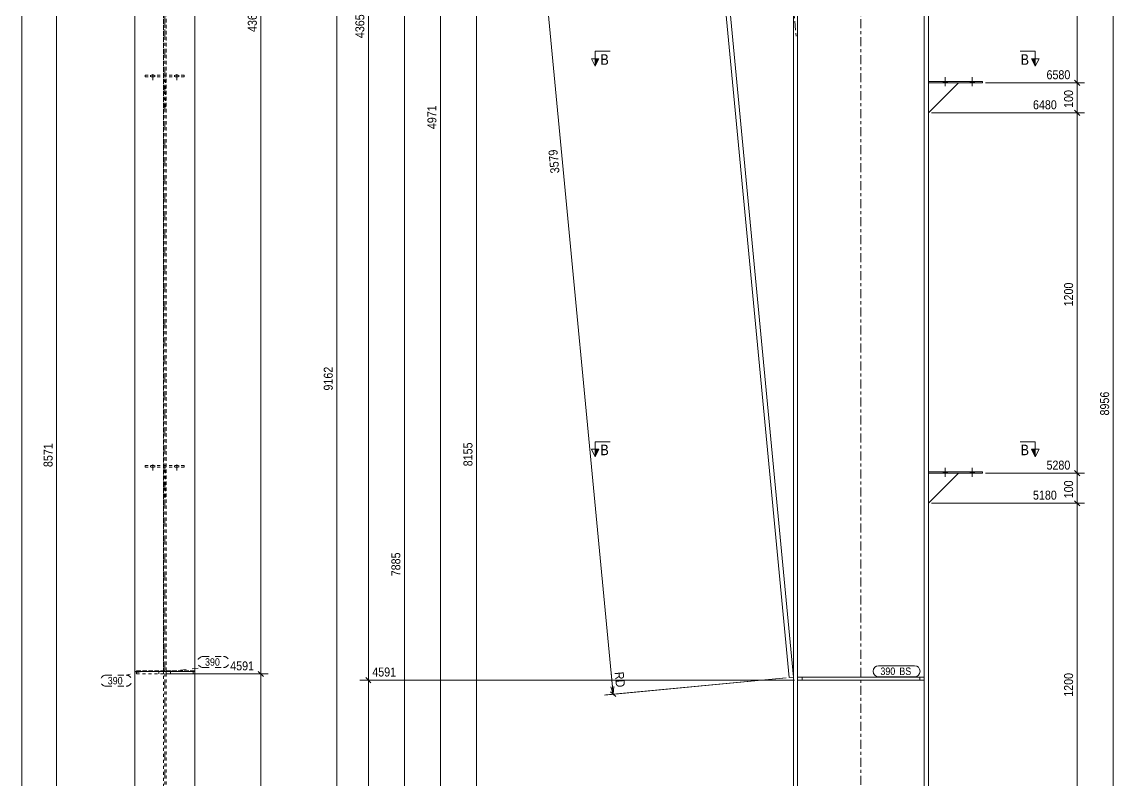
# Model space of a CAD drawing. Header units: millimetres. Extents: x 2 to 579, y 1 to 825.
# Drawn here: x 5 to 368.4, y 304.3 to 556.9 of the extents above; entities that cross this region are included whole.
import ezdxf

# ---------------------------------------------------------------- set-up
doc = ezdxf.new("R2010")
doc.units = ezdxf.units.MM
for name, pattern in [('XKITLINE00', [0]), ('XKITLINE01', [4, 1, -1, 1, -1]), ('XKITLINE02', [4, 2, -2]), ('XKITLINE03', [6, 3, -1, 1, -1])]:
    doc.linetypes.add(name, pattern=pattern)
for name, color, linetype, lineweight in [('Bolt', 3, 'Continuous', 0), ('Dimensions', 7, 'Continuous', 0), ('DrawingSheet', 5, 'Continuous', 0), ('Part', 2, 'Continuous', 0), ('PartMark', 7, 'Continuous', 0), ('Section', 6, 'Continuous', 0)]:
    doc.layers.add(name, color=color, linetype=linetype, lineweight=lineweight)
doc.styles.add('ARIAL', font='ARIAL.TTF')

# ---------------------------------------------------------------- blocks, each defined once
blk = doc.blocks.new('*A14')
at = {"layer": 'Bolt'}
for points in [[(313.2, 407.07), (313.2, 406.57), (311.8, 406.57), (311.8, 407.07)], [(313.2, 407.07), (313.2, 406.57), (311.8, 406.57), (311.8, 407.07)], [(322.2, 407.07), (322.2, 406.57), (320.8, 406.57), (320.8, 407.07)], [(322.2, 407.07), (322.2, 406.57), (320.8, 406.57), (320.8, 407.07)]]:
    blk.add_hatch(color=3, dxfattribs=at).paths.add_polyline_path(points, flags=17)
at = {"layer": 'Bolt', "color": 3, "linetype": 'XKITLINE00', "lineweight": 0}
for p, q in [((311.8, 406.57), (311.8, 407.07)), ((311.8, 406.57), (311.8, 407.07)), ((312.5, 405.41), (312.5, 408.41)), ((312.5, 405.41), (312.5, 408.41)), ((313.2, 406.57), (313.2, 407.07)), ((313.2, 406.57), (313.2, 407.07)), ((320.8, 406.57), (320.8, 407.07)), ((320.8, 406.57), (320.8, 407.07)), ((321.5, 405.41), (321.5, 408.41)), ((321.5, 405.41), (321.5, 408.41)), ((322.2, 406.57), (322.2, 407.07)), ((322.2, 406.57), (322.2, 407.07))]:
    blk.add_line(p, q, dxfattribs=at)
blk = doc.blocks.new('*A15')
at = {"layer": 'Bolt'}
for points in [[(313.2, 537.07), (313.2, 536.57), (311.8, 536.57), (311.8, 537.07)], [(313.2, 537.07), (313.2, 536.57), (311.8, 536.57), (311.8, 537.07)], [(322.2, 537.07), (322.2, 536.57), (320.8, 536.57), (320.8, 537.07)], [(322.2, 537.07), (322.2, 536.57), (320.8, 536.57), (320.8, 537.07)]]:
    blk.add_hatch(color=3, dxfattribs=at).paths.add_polyline_path(points, flags=17)
at = {"layer": 'Bolt', "color": 3, "linetype": 'XKITLINE00', "lineweight": 0}
for p, q in [((312.5, 535.41), (312.5, 538.41)), ((312.5, 535.41), (312.5, 538.41)), ((321.5, 535.41), (321.5, 538.41)), ((321.5, 535.41), (321.5, 538.41)), ((311.8, 536.57), (311.8, 537.07)), ((311.8, 536.57), (311.8, 537.07)), ((313.2, 536.57), (313.2, 537.07)), ((313.2, 536.57), (313.2, 537.07)), ((320.8, 536.57), (320.8, 537.07)), ((320.8, 536.57), (320.8, 537.07)), ((322.2, 536.57), (322.2, 537.07)), ((322.2, 536.57), (322.2, 537.07))]:
    blk.add_line(p, q, dxfattribs=at)
blk = doc.blocks.new('*A23')
at = {"layer": 'Part', "color": 2, "linetype": 'XKITLINE00', "lineweight": 0}
for p, q in [((306.9, 188.81), (306.9, 774.15)), ((305.5, 188.81), (305.5, 773.04)), ((261.9, 738.67), (261.9, 188.81)), ((263.3, 739.78), (263.3, 188.81))]:
    blk.add_line(p, q, dxfattribs=at)
at = {"layer": 'Part', "color": 7, "linetype": 'XKITLINE03', "lineweight": 0}
blk.add_line((284.4, 188.81), (284.4, 766.41), dxfattribs=at)
blk = doc.blocks.new('*A24')
at = {"layer": 'Part', "color": 7, "linetype": 'XKITLINE01', "lineweight": 0}
for p, q in [((305.5, 338.67), (263.3, 338.67)), ((263.3, 338.67), (263.3, 337.67)), ((264.8, 337.67), (264.8, 338.67)), ((304, 337.67), (304, 338.67)), ((305.5, 337.67), (305.5, 338.67)), ((305.5, 337.67), (263.3, 337.67))]:
    blk.add_line(p, q, dxfattribs=at)
blk = doc.blocks.new('*A25')
at = {"layer": 'Part', "color": 2, "linetype": 'XKITLINE00', "lineweight": 0}
for p, q in [((305.5, 338.67), (263.3, 338.67)), ((263.3, 337.67), (305.5, 337.67))]:
    blk.add_line(p, q, dxfattribs=at)
at = {"layer": 'Part', "color": 7, "linetype": 'XKITLINE01', "lineweight": 0}
for p, q in [((263.3, 338.67), (263.3, 337.67)), ((264.8, 337.67), (264.8, 338.67)), ((304, 337.67), (304, 338.67)), ((305.5, 338.67), (305.5, 337.67))]:
    blk.add_line(p, q, dxfattribs=at)
blk = doc.blocks.new('*A26')
at = {"layer": 'Part', "color": 7, "linetype": 'XKITLINE01', "lineweight": 0}
for p, q in [((225.25, 709.78), (260.74, 737.76)), ((226.56, 710.81), (260.73, 737.77)), ((260.74, 737.76), (260.73, 737.77)), ((260.73, 737.77), (260.75, 737.76)), ((261.9, 338.67), (261.9, 737.2))]:
    blk.add_line(p, q, dxfattribs=at)
at = {"layer": 'Part', "color": 2, "linetype": 'XKITLINE00', "lineweight": 0}
for p, q in [((261.9, 737.2), (260.74, 737.76)), ((260.75, 737.76), (261.9, 737.2)), ((260.51, 338.54), (225.25, 709.78)), ((226.56, 710.81), (261.9, 338.67)), ((261.9, 338.67), (260.51, 338.54))]:
    blk.add_line(p, q, dxfattribs=at)
at = {"layer": 'Part', "color": 7, "linetype": 'XKITLINE03', "lineweight": 0}
blk.add_line((245.33, 736.31), (262.85, 551.91), dxfattribs=at)
blk = doc.blocks.new('*A33')
at = {"layer": 'Part', "color": 2, "linetype": 'XKITLINE00', "lineweight": 0}
blk.add_line((306.9, 396.57), (316.9, 406.57), dxfattribs=at)
at = {"layer": 'Part', "color": 7, "linetype": 'XKITLINE01', "lineweight": 0}
for p, q in [((306.9, 406.57), (306.9, 396.57)), ((316.9, 406.57), (306.9, 406.57))]:
    blk.add_line(p, q, dxfattribs=at)
blk = doc.blocks.new('*A34')
at = {"layer": 'Part', "color": 2, "linetype": 'XKITLINE00', "lineweight": 0}
for p, q in [((306.9, 407.07), (324.9, 407.07)), ((324.9, 407.07), (324.9, 406.57)), ((324.9, 406.57), (306.9, 406.57))]:
    blk.add_line(p, q, dxfattribs=at)
at = {"layer": 'Part', "color": 7, "linetype": 'XKITLINE01', "lineweight": 0}
blk.add_line((306.9, 406.57), (306.9, 407.07), dxfattribs=at)
blk = doc.blocks.new('*A35')
at = {"layer": 'Part', "color": 2, "linetype": 'XKITLINE00', "lineweight": 0}
for p, q in [((306.9, 537.07), (324.9, 537.07)), ((324.9, 536.57), (306.9, 536.57)), ((324.9, 537.07), (324.9, 536.57))]:
    blk.add_line(p, q, dxfattribs=at)
at = {"layer": 'Part', "color": 7, "linetype": 'XKITLINE01', "lineweight": 0}
blk.add_line((306.9, 536.57), (306.9, 537.07), dxfattribs=at)
blk = doc.blocks.new('*A36')
at = {"layer": 'Part', "color": 2, "linetype": 'XKITLINE00', "lineweight": 0}
blk.add_line((306.9, 526.57), (316.9, 536.57), dxfattribs=at)
at = {"layer": 'Part', "color": 7, "linetype": 'XKITLINE01', "lineweight": 0}
for p, q in [((306.9, 536.57), (306.9, 526.57)), ((316.9, 536.57), (306.9, 536.57))]:
    blk.add_line(p, q, dxfattribs=at)
blk = doc.blocks.new('*A51')
at = {"layer": 'Bolt', "color": 3, "linetype": 'XKITLINE02', "lineweight": 0}
for p, q in [((47.89, 408.62), (47.89, 409.12)), ((47.89, 408.62), (47.89, 409.12)), ((48.59, 407.46), (48.59, 410.46)), ((48.59, 407.46), (48.59, 410.46)), ((49.29, 408.62), (49.29, 409.12)), ((49.29, 408.62), (49.29, 409.12)), ((55.89, 408.62), (55.89, 409.12)), ((55.89, 408.62), (55.89, 409.12)), ((56.59, 407.46), (56.59, 410.46)), ((56.59, 407.46), (56.59, 410.46)), ((57.29, 408.62), (57.29, 409.12)), ((57.29, 408.62), (57.29, 409.12))]:
    blk.add_line(p, q, dxfattribs=at)
blk = doc.blocks.new('*A52')
at = {"layer": 'Bolt', "color": 3, "linetype": 'XKITLINE02', "lineweight": 0}
for p, q in [((47.89, 538.62), (47.89, 539.12)), ((47.89, 538.62), (47.89, 539.12)), ((48.59, 537.46), (48.59, 540.46)), ((48.59, 537.46), (48.59, 540.46)), ((49.29, 538.62), (49.29, 539.12)), ((49.29, 538.62), (49.29, 539.12)), ((55.89, 538.62), (55.89, 539.12)), ((55.89, 538.62), (55.89, 539.12)), ((56.59, 537.46), (56.59, 540.46)), ((56.59, 537.46), (56.59, 540.46)), ((57.29, 538.62), (57.29, 539.12)), ((57.29, 538.62), (57.29, 539.12))]:
    blk.add_line(p, q, dxfattribs=at)
blk = doc.blocks.new('*A60')
at = {"layer": 'Part', "color": 7, "linetype": 'XKITLINE01', "lineweight": 0}
for p, q in [((42.59, 776.2), (42.59, 340.59)), ((52.14, 775.09), (52.14, 190.86)), ((53.04, 190.86), (53.04, 775.09)), ((62.59, 340.59), (62.59, 776.2))]:
    blk.add_line(p, q, dxfattribs=at)
at = {"layer": 'Part', "color": 7, "linetype": 'XKITLINE03', "lineweight": 0}
blk.add_line((52.59, 190.86), (52.59, 768.46), dxfattribs=at)
at = {"layer": 'Part', "color": 2, "linetype": 'XKITLINE00', "lineweight": 0}
for p, q in [((42.59, 190.86), (42.59, 340.59)), ((62.59, 340.59), (62.59, 190.86))]:
    blk.add_line(p, q, dxfattribs=at)
blk = doc.blocks.new('*A61')
at = {"layer": 'Part', "color": 7, "linetype": 'XKITLINE01', "lineweight": 0}
for p, q in [((52.14, 340.72), (43.14, 340.72)), ((43.14, 340.72), (43.14, 339.72)), ((43.14, 339.72), (52.14, 339.72)), ((50.64, 340.72), (50.64, 339.72)), ((52.14, 339.72), (52.14, 340.72))]:
    blk.add_line(p, q, dxfattribs=at)
blk = doc.blocks.new('*A62')
at = {"layer": 'Part', "color": 7, "linetype": 'XKITLINE01', "lineweight": 0}
for p, q in [((62.04, 340.72), (53.04, 340.72)), ((53.04, 340.72), (53.04, 339.72)), ((53.04, 339.72), (62.04, 339.72)), ((54.54, 340.72), (54.54, 339.72)), ((62.04, 339.72), (62.04, 340.72))]:
    blk.add_line(p, q, dxfattribs=at)
blk = doc.blocks.new('*A63')
at = {"layer": 'Part', "color": 7, "linetype": 'XKITLINE01', "lineweight": 0}
for p, q in [((53.04, 739.81), (52.14, 739.82)), ((52.14, 739.82), (52.14, 340.72)), ((52.14, 739.25), (53.04, 739.25)), ((53.04, 340.72), (53.04, 739.81)), ((52.14, 712.86), (42.59, 712.86)), ((42.59, 712.86), (42.59, 701.55)), ((62.59, 712.86), (53.04, 712.86)), ((62.59, 701.55), (62.59, 712.86)), ((42.59, 711.83), (62.59, 711.83)), ((62.59, 340.72), (42.59, 340.72))]:
    blk.add_line(p, q, dxfattribs=at)
at = {"layer": 'Part', "color": 7, "linetype": 'XKITLINE03', "lineweight": 0}
blk.add_line((52.59, 738.36), (52.59, 553.96), dxfattribs=at)
at = {"layer": 'Part', "color": 2, "linetype": 'XKITLINE00', "lineweight": 0}
for p, q in [((42.59, 340.59), (42.59, 701.55)), ((62.59, 340.59), (62.59, 701.55)), ((62.59, 340.59), (42.59, 340.59))]:
    blk.add_line(p, q, dxfattribs=at)
blk = doc.blocks.new('*A70')
at = {"layer": 'Part', "color": 7, "linetype": 'XKITLINE01', "lineweight": 0}
for p, q in [((52.84, 408.62), (52.34, 408.62)), ((52.34, 398.62), (52.34, 408.62)), ((52.84, 408.62), (52.34, 408.62)), ((52.84, 398.62), (52.84, 408.62)), ((52.84, 398.62), (52.34, 398.62))]:
    blk.add_line(p, q, dxfattribs=at)
blk = doc.blocks.new('*A71')
at = {"layer": 'Part', "color": 7, "linetype": 'XKITLINE01', "lineweight": 0}
for p, q in [((46.09, 409.12), (46.09, 408.62)), ((46.09, 409.12), (59.09, 409.12)), ((46.09, 408.62), (59.09, 408.62)), ((59.09, 409.12), (59.09, 408.62))]:
    blk.add_line(p, q, dxfattribs=at)
blk = doc.blocks.new('*A72')
at = {"layer": 'Part', "color": 7, "linetype": 'XKITLINE01', "lineweight": 0}
for p, q in [((46.09, 539.12), (46.09, 538.62)), ((46.09, 539.12), (59.09, 539.12)), ((46.09, 538.62), (59.09, 538.62)), ((59.09, 539.12), (59.09, 538.62))]:
    blk.add_line(p, q, dxfattribs=at)
blk = doc.blocks.new('*A73')
at = {"layer": 'Part', "color": 7, "linetype": 'XKITLINE01', "lineweight": 0}
for p, q in [((52.84, 538.62), (52.34, 538.62)), ((52.34, 528.62), (52.34, 538.62)), ((52.84, 538.62), (52.34, 538.62)), ((52.84, 528.62), (52.84, 538.62)), ((52.84, 528.62), (52.34, 528.62))]:
    blk.add_line(p, q, dxfattribs=at)
blk = doc.blocks.new('*A120')
at = {"layer": 'DrawingSheet', "color": 5, "linetype": 'XKITLINE00', "lineweight": 0}
blk.add_line((5, 825), (5, 5), dxfattribs=at)
blk = doc.blocks.new('*A128')
at = {"layer": 'Dimensions', "color": 7, "linetype": 'XKITLINE00', "lineweight": 0}
blk.add_line((109.89, 84.32), (109.89, 792.78), dxfattribs=at)
at = {"layer": 'Dimensions', "color": 3, "style": 'ARIAL', "width": 0.85}
blk.add_text('9162', height=3, rotation=90.0002, dxfattribs=at).set_placement((108.54, 434.1))
blk = doc.blocks.new('*A135')
at = {"layer": 'PartMark', "color": 7, "linetype": 'XKITLINE00', "lineweight": 0}
for p, q in [((290.29, 342.47), (302.25, 342.47)), ((290.29, 338.77), (302.25, 338.77))]:
    blk.add_line(p, q, dxfattribs=at)
for centre, start, end in [((290.29, 340.62), 90, 270), ((302.25, 340.62), 270, 90)]:
    blk.add_arc(centre, 1.85, start, end, dxfattribs=at)
at = {"layer": 'PartMark', "color": 3, "style": 'ARIAL', "width": 0.85}
for s, p in [('390', (290.89, 339.37)), ('BS', (297.2, 339.37))]:
    blk.add_text(s, height=2.5, dxfattribs=at).set_placement(p)
blk = doc.blocks.new('*A137')
at = {"layer": 'Section'}
for points in [[(197.16, 414.57), (195.91, 412.07), (195.91, 414.57)], [(342.47, 414.57), (342.47, 412.07), (341.22, 414.57)]]:
    blk.add_hatch(color=3, dxfattribs=at).paths.add_polyline_path(points, flags=17)
at = {"layer": 'Section', "color": 3, "linetype": 'XKITLINE00', "lineweight": 0}
for p, q in [((195.91, 412.07), (194.66, 414.57)), ((197.16, 414.57), (194.66, 414.57)), ((195.91, 412.07), (197.16, 414.57)), ((341.22, 414.57), (343.72, 414.57)), ((342.47, 412.07), (341.22, 414.57)), ((343.72, 414.57), (342.47, 412.07))]:
    blk.add_line(p, q, dxfattribs=at)
at = {"layer": 'Section', "color": 1, "linetype": 'XKITLINE00', "lineweight": 0}
for p, q in [((195.91, 417.07), (200.91, 417.07)), ((195.91, 417.07), (195.91, 412.07)), ((342.47, 417.07), (337.47, 417.07)), ((342.47, 417.07), (342.47, 412.07))]:
    blk.add_line(p, q, dxfattribs=at)
at = {"layer": 'Section', "color": 7, "style": 'ARIAL', "width": 0.85}
for p in [(197.66, 412.57), (337.6, 412.57)]:
    blk.add_text('B', height=3.5, dxfattribs=at).set_placement(p)
blk = doc.blocks.new('*A142')
at = {"layer": 'Section'}
for points in [[(197.16, 544.57), (195.91, 542.07), (195.91, 544.57)], [(342.47, 544.57), (342.47, 542.07), (341.22, 544.57)]]:
    blk.add_hatch(color=3, dxfattribs=at).paths.add_polyline_path(points, flags=17)
at = {"layer": 'Section', "color": 1, "linetype": 'XKITLINE00', "lineweight": 0}
for p, q in [((195.91, 547.07), (200.91, 547.07)), ((195.91, 547.07), (195.91, 542.07)), ((342.47, 547.07), (337.47, 547.07)), ((342.47, 547.07), (342.47, 542.07))]:
    blk.add_line(p, q, dxfattribs=at)
at = {"layer": 'Section', "color": 3, "linetype": 'XKITLINE00', "lineweight": 0}
for p, q in [((195.91, 542.07), (194.66, 544.57)), ((197.16, 544.57), (194.66, 544.57)), ((195.91, 542.07), (197.16, 544.57)), ((341.22, 544.57), (343.72, 544.57)), ((342.47, 542.07), (341.22, 544.57)), ((343.72, 544.57), (342.47, 542.07))]:
    blk.add_line(p, q, dxfattribs=at)
at = {"layer": 'Section', "color": 7, "style": 'ARIAL', "width": 0.85}
for p in [(197.66, 542.57), (337.6, 542.57)]:
    blk.add_text('B', height=3.5, dxfattribs=at).set_placement(p)
blk = doc.blocks.new('*A153')
at = {"layer": 'Dimensions', "color": 7, "linetype": 'XKITLINE00', "lineweight": 0}
blk.add_line((368.4, 86.32), (368.4, 774.15), dxfattribs=at)
at = {"layer": 'Dimensions', "color": 3, "style": 'ARIAL', "width": 0.85}
blk.add_text('8956', height=3, rotation=90.0002, dxfattribs=at).set_placement((367.05, 425.79))
blk = doc.blocks.new('*A155')
at = {"layer": 'Dimensions', "color": 7, "linetype": 'XKITLINE00', "lineweight": 0}
for p, q in [((119.55, 338.52), (121.25, 336.82)), ((262.3, 337.67), (117.55, 337.67)), ((120.4, 86.32), (120.4, 337.67)), ((260.9, 86.32), (117.55, 86.32)), ((119.55, 87.17), (121.25, 85.48))]:
    blk.add_line(p, q, dxfattribs=at)
at = {"layer": 'Dimensions', "color": 3}
for p in [(120.4, 337.67), (120.4, 86.32)]:
    blk.add_point(p, dxfattribs=at)
at = {"layer": 'Dimensions', "color": 3, "style": 'ARIAL', "width": 0.85}
blk.add_text('4591', height=3, dxfattribs=at).set_placement((121.7, 338.87))
blk.add_text('4591', height=3, rotation=90.0002, dxfattribs=at).set_placement((119.05, 207.55))
blk = doc.blocks.new('*A156')
at = {"layer": 'Dimensions', "color": 7, "linetype": 'XKITLINE00', "lineweight": 0}
for p, q in [((305.9, 774.15), (117.55, 774.15)), ((119.55, 775), (121.25, 773.3)), ((120.4, 337.67), (120.4, 774.15)), ((119.55, 338.52), (121.25, 336.82)), ((262.3, 337.67), (117.55, 337.67))]:
    blk.add_line(p, q, dxfattribs=at)
at = {"layer": 'Dimensions', "color": 3}
for p in [(120.4, 774.15), (120.4, 337.67)]:
    blk.add_point(p, dxfattribs=at)
at = {"layer": 'Dimensions', "color": 3, "style": 'ARIAL', "width": 0.85}
blk.add_text('8956', height=3, dxfattribs=at).set_placement((121.7, 775.35))
blk.add_text('4365', height=3, rotation=90.0002, dxfattribs=at).set_placement((119.05, 551.46))
blk = doc.blocks.new('*A157')
at = {"layer": 'Dimensions', "color": 7, "linetype": 'XKITLINE00', "lineweight": 0}
blk.add_line((132.4, 86.32), (132.4, 667.07), dxfattribs=at)
at = {"layer": 'Dimensions', "color": 3, "style": 'ARIAL', "width": 0.85}
blk.add_text('7885', height=3, rotation=90.0002, dxfattribs=at).set_placement((131.05, 372.25))
blk = doc.blocks.new('*A160')
at = {"layer": 'Dimensions', "color": 7, "linetype": 'XKITLINE00', "lineweight": 0}
for p, q in [((305.9, 774.15), (141.55, 774.15)), ((143.55, 775), (145.25, 773.3)), ((144.4, 277.07), (144.4, 774.15)), ((262.3, 277.07), (141.55, 277.07)), ((143.55, 277.92), (145.25, 276.22))]:
    blk.add_line(p, q, dxfattribs=at)
at = {"layer": 'Dimensions', "color": 3}
for p in [(144.4, 774.15), (144.4, 277.07)]:
    blk.add_point(p, dxfattribs=at)
at = {"layer": 'Dimensions', "color": 3, "style": 'ARIAL', "width": 0.85}
blk.add_text('8956', height=3, dxfattribs=at).set_placement((145.7, 775.35))
blk.add_text('4971', height=3, rotation=90.0002, dxfattribs=at).set_placement((143.05, 521.16))
blk = doc.blocks.new('*A162')
at = {"layer": 'Dimensions', "color": 7, "linetype": 'XKITLINE00', "lineweight": 0}
blk.add_line((156.4, 109.45), (156.4, 717.19), dxfattribs=at)
at = {"layer": 'Dimensions', "color": 3, "style": 'ARIAL', "width": 0.85}
blk.add_text('8155', height=3, rotation=90.0002, dxfattribs=at).set_placement((155.05, 408.87))
blk = doc.blocks.new('*A166')
at = {"layer": 'Dimensions', "color": 7, "linetype": 'XKITLINE00', "lineweight": 0}
for p, q in [((307.9, 396.57), (358.8, 396.57)), ((355.55, 397.42), (357.25, 395.72)), ((356.4, 276.57), (356.4, 396.57)), ((325.9, 276.57), (358.8, 276.57)), ((355.55, 277.42), (357.25, 275.72))]:
    blk.add_line(p, q, dxfattribs=at)
at = {"layer": 'Dimensions', "color": 3}
for p in [(356.4, 396.57), (356.4, 276.57)]:
    blk.add_point(p, dxfattribs=at)
at = {"layer": 'Dimensions', "color": 3, "style": 'ARIAL', "width": 0.85}
blk.add_text('5180', height=3, dxfattribs=at).set_placement((341.7, 397.77))
blk.add_text('1200', height=3, rotation=90.0002, dxfattribs=at).set_placement((355.05, 332.12))
blk = doc.blocks.new('*A167')
at = {"layer": 'Dimensions', "color": 7, "linetype": 'XKITLINE00', "lineweight": 0}
for p, q in [((355.55, 407.42), (357.25, 405.72)), ((325.9, 406.57), (358.8, 406.57)), ((356.4, 396.57), (356.4, 406.57)), ((307.9, 396.57), (358.8, 396.57)), ((355.55, 397.42), (357.25, 395.72))]:
    blk.add_line(p, q, dxfattribs=at)
at = {"layer": 'Dimensions', "color": 3}
for p in [(356.4, 406.57), (356.4, 396.57)]:
    blk.add_point(p, dxfattribs=at)
at = {"layer": 'Dimensions', "color": 3, "style": 'ARIAL', "width": 0.85}
blk.add_text('5280', height=3, dxfattribs=at).set_placement((346.2, 407.77))
blk.add_text('100', height=3, rotation=90.0002, dxfattribs=at).set_placement((355.05, 398.23))
blk = doc.blocks.new('*A168')
at = {"layer": 'Dimensions', "color": 7, "linetype": 'XKITLINE00', "lineweight": 0}
for p, q in [((355.55, 527.42), (357.25, 525.72)), ((307.9, 526.57), (358.8, 526.57)), ((356.4, 406.57), (356.4, 526.57)), ((355.55, 407.42), (357.25, 405.72)), ((325.9, 406.57), (358.8, 406.57))]:
    blk.add_line(p, q, dxfattribs=at)
at = {"layer": 'Dimensions', "color": 3}
for p in [(356.4, 526.57), (356.4, 406.57)]:
    blk.add_point(p, dxfattribs=at)
at = {"layer": 'Dimensions', "color": 3, "style": 'ARIAL', "width": 0.85}
blk.add_text('6480', height=3, dxfattribs=at).set_placement((341.7, 527.77))
blk.add_text('1200', height=3, rotation=90.0002, dxfattribs=at).set_placement((355.05, 462.12))
blk = doc.blocks.new('*A169')
at = {"layer": 'Dimensions', "color": 7, "linetype": 'XKITLINE00', "lineweight": 0}
for p, q in [((325.9, 536.57), (358.8, 536.57)), ((355.55, 537.42), (357.25, 535.72)), ((356.4, 526.57), (356.4, 536.57)), ((355.55, 527.42), (357.25, 525.72)), ((307.9, 526.57), (358.8, 526.57))]:
    blk.add_line(p, q, dxfattribs=at)
at = {"layer": 'Dimensions', "color": 3}
for p in [(356.4, 536.57), (356.4, 526.57)]:
    blk.add_point(p, dxfattribs=at)
at = {"layer": 'Dimensions', "color": 3, "style": 'ARIAL', "width": 0.85}
blk.add_text('6580', height=3, dxfattribs=at).set_placement((346.2, 537.77))
blk.add_text('100', height=3, rotation=90.0002, dxfattribs=at).set_placement((355.05, 528.23))
blk = doc.blocks.new('*A170')
at = {"layer": 'Dimensions', "color": 7, "linetype": 'XKITLINE00', "lineweight": 0}
for p, q in [((307.9, 656.57), (358.8, 656.57)), ((355.55, 657.42), (357.25, 655.72)), ((356.4, 536.57), (356.4, 656.57)), ((325.9, 536.57), (358.8, 536.57)), ((355.55, 537.42), (357.25, 535.72))]:
    blk.add_line(p, q, dxfattribs=at)
at = {"layer": 'Dimensions', "color": 3}
for p in [(356.4, 656.57), (356.4, 536.57)]:
    blk.add_point(p, dxfattribs=at)
at = {"layer": 'Dimensions', "color": 3, "style": 'ARIAL', "width": 0.85}
blk.add_text('7780', height=3, dxfattribs=at).set_placement((341.7, 657.77))
blk.add_text('1200', height=3, rotation=90.0002, dxfattribs=at).set_placement((355.05, 592.12))
blk = doc.blocks.new('*A176')
at = {"layer": 'Dimensions', "color": 7, "linetype": 'XKITLINE00', "lineweight": 0}
for p, q in [((225.68, 694.75), (165.22, 689.01)), ((167.13, 690.05), (168.98, 688.52)), ((201.89, 332.97), (168.05, 689.28)), ((259.51, 338.45), (199.05, 332.71)), ((259.51, 338.45), (199.5, 332.75)), ((201.21, 340.16), (201.89, 332.97)), ((201.16, 335.42), (201.89, 332.97)), ((202.15, 335.51), (201.89, 332.97)), ((200.97, 333.74), (202.82, 332.21))]:
    blk.add_line(p, q, dxfattribs=at)
at = {"layer": 'Dimensions', "color": 3}
for p in [(168.05, 689.28), (201.89, 332.97)]:
    blk.add_point(p, dxfattribs=at)
at = {"layer": 'Dimensions', "color": 7}
blk.add_point((201.89, 332.97), dxfattribs=at)
at = {"layer": 'Dimensions', "color": 3, "style": 'ARIAL', "width": 0.85}
for s, rotation, p in [('3579', 5.4259, (169.24, 690.6)), ('3579', 95.4261, (184.05, 506.57)), ('RD', -84.5743, (202.4, 340.28))]:
    blk.add_text(s, height=3, rotation=rotation, dxfattribs=at).set_placement(p)
blk = doc.blocks.new('*A190')
at = {"layer": 'Dimensions', "color": 7, "linetype": 'XKITLINE00', "lineweight": 0}
for p, q in [((63.59, 776.2), (86.99, 776.2)), ((83.74, 777.05), (85.43, 775.35)), ((84.59, 339.72), (84.59, 776.2)), ((53.14, 339.72), (86.99, 339.72)), ((83.74, 340.57), (85.43, 338.87))]:
    blk.add_line(p, q, dxfattribs=at)
at = {"layer": 'Dimensions', "color": 3}
for p in [(84.59, 776.2), (84.59, 339.72)]:
    blk.add_point(p, dxfattribs=at)
at = {"layer": 'Dimensions', "color": 3, "style": 'ARIAL', "width": 0.85}
blk.add_text('8956', height=3, dxfattribs=at).set_placement((69.89, 777.4))
blk.add_text('4365', height=3, rotation=90.0002, dxfattribs=at).set_placement((83.24, 553.51))
blk = doc.blocks.new('*A191')
at = {"layer": 'Dimensions', "color": 7, "linetype": 'XKITLINE00', "lineweight": 0}
blk.add_line((16.59, 88.37), (16.59, 737.74), dxfattribs=at)
at = {"layer": 'Dimensions', "color": 3, "style": 'ARIAL', "width": 0.85}
blk.add_text('8571', height=3, rotation=90.0002, dxfattribs=at).set_placement((15.24, 408.61))
blk = doc.blocks.new('*A197')
at = {"layer": 'PartMark', "color": 7, "linetype": 'XKITLINE02', "lineweight": 0}
for p, q in [((65.4, 345.56), (72.17, 345.56)), ((53.81, 340.6), (65.4, 341.86)), ((65.4, 341.86), (72.17, 341.86))]:
    blk.add_line(p, q, dxfattribs=at)
for centre, start, end in [((65.4, 343.71), 90, 270), ((72.17, 343.71), 270, 90)]:
    blk.add_arc(centre, 1.85, start, end, dxfattribs=at)
at = {"layer": 'PartMark', "color": 3, "style": 'ARIAL', "width": 0.85}
blk.add_text('390', height=2.5, dxfattribs=at).set_placement((66, 342.46))
blk = doc.blocks.new('*A198')
at = {"layer": 'PartMark', "color": 7, "linetype": 'XKITLINE02', "lineweight": 0}
for p, q in [((33.01, 339.34), (39.77, 339.34)), ((44.97, 340.49), (39.77, 339.34)), ((33.01, 335.64), (39.77, 335.64))]:
    blk.add_line(p, q, dxfattribs=at)
for centre, start, end in [((33.01, 337.49), 90, 270), ((39.77, 337.49), 270, 90)]:
    blk.add_arc(centre, 1.85, start, end, dxfattribs=at)
at = {"layer": 'PartMark', "color": 3, "style": 'ARIAL', "width": 0.85}
blk.add_text('390', height=2.5, dxfattribs=at).set_placement((33.61, 336.24))
blk = doc.blocks.new('*A204')
at = {"layer": 'Dimensions', "color": 7, "linetype": 'XKITLINE00', "lineweight": 0}
for p, q in [((53.14, 339.72), (86.99, 339.72)), ((83.74, 340.57), (85.43, 338.87)), ((84.59, 88.37), (84.59, 339.72)), ((84.59, 95.6), (84.59, 88.37)), ((84.09, 90.87), (84.59, 88.37)), ((85.09, 90.87), (84.59, 88.37)), ((63.59, 88.37), (86.99, 88.37)), ((63.59, 88.37), (86.99, 88.37)), ((83.74, 89.22), (85.43, 87.53))]:
    blk.add_line(p, q, dxfattribs=at)
at = {"layer": 'Dimensions', "color": 3}
for p in [(84.59, 339.72), (84.59, 88.37)]:
    blk.add_point(p, dxfattribs=at)
at = {"layer": 'Dimensions', "color": 7}
blk.add_point((84.59, 88.37), dxfattribs=at)
at = {"layer": 'Dimensions', "color": 3, "style": 'ARIAL', "width": 0.85}
blk.add_text('4591', height=3, dxfattribs=at).set_placement((74.39, 340.92))
for s, p in [('4591', (83.24, 209.6)), ('RD', (83.39, 89.82))]:
    blk.add_text(s, height=3, rotation=90.0002, dxfattribs=at).set_placement(p)

msp = doc.modelspace()

# ---------------------------------------------------------------- block references
at = {"lineweight": 0}
for name in ['*A120', '*A128', '*A190', '*A156', '*A160', '*A153', '*A191', '*A63', '*A26', '*A162', '*A176', '*A157', '*A170', '*A142', '*A72', '*A52', '*A73', '*A169', '*A15', '*A35', '*A36', '*A168', '*A137', '*A167', '*A71', '*A51', '*A70', '*A34', '*A14', '*A33', '*A166', '*A197', '*A204', '*A155', '*A135', '*A198', '*A61', '*A62', '*A24', '*A25']:
    msp.add_blockref(name, (0, 0), dxfattribs=at)
at = {"layer": 'Part', "lineweight": 0}
for name in ['*A60', '*A23']:
    msp.add_blockref(name, (0, 0), dxfattribs=at)

doc.saveas('drawing.dxf')
